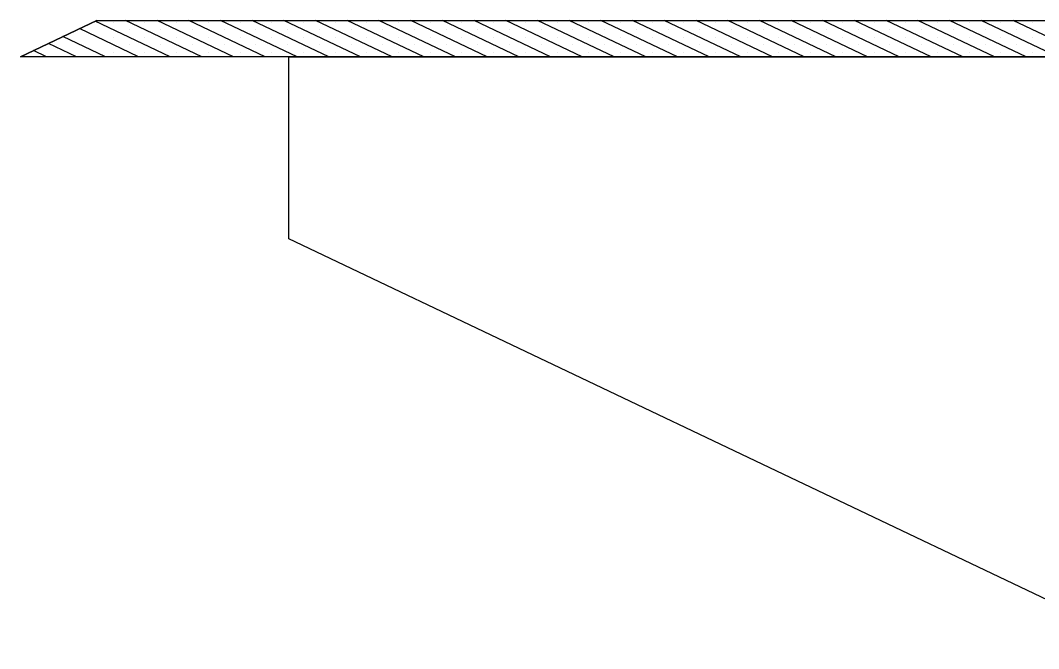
# Model space of a CAD drawing. Header units: millimetres. Extents: x 3739 to 12124, y 1417 to 5764.
# Drawn here: x 4687.6 to 4749.2, y 4820 to 4858.1 of the extents above; entities that cross this region are included whole.
import ezdxf

# ---------------------------------------------------------------- set-up
doc = ezdxf.new("R2010")
doc.units = ezdxf.units.MM
doc.header["$MEASUREMENT"] = 0

msp = doc.modelspace()

# ---------------------------------------------------------------- linework, layer by layer
for p, q in [((4692.20512, 4858.10232), (4687.57354, 4855.8962)), ((4687.57354, 4855.8962), (4692.20512, 4858.10232)), ((4692.20512, 4858.10232), (4779.08108, 4858.10232)), ((4779.08108, 4855.8962), (4687.57354, 4855.8962)), ((4703.81792, 4844.86559), (4703.81792, 4855.8962)), ((4703.81792, 4855.8962), (4779.08108, 4855.8962)), ((4755.92318, 4820.0467), (4703.81792, 4844.86559))]:
    msp.add_line(p, q)
at = {"linetype": 'Continuous'}
for p, q in [((4696.64411, 4855.8962), (4692.10883, 4858.05646)), ((4693.19651, 4857.99539), (4693.19651, 4857.99539)), ((4698.56307, 4855.8962), (4693.93149, 4858.10232)), ((4695.11547, 4857.99539), (4695.11547, 4857.99539)), ((4700.48202, 4855.8962), (4695.85044, 4858.10232)), ((4697.03443, 4857.99539), (4697.03443, 4857.99539)), ((4702.40098, 4855.8962), (4697.7694, 4858.10232)), ((4698.95339, 4857.99539), (4698.95339, 4857.99539)), ((4704.31994, 4855.8962), (4699.68836, 4858.10232)), ((4700.87234, 4857.99539), (4700.87234, 4857.99539)), ((4706.2389, 4855.8962), (4701.60732, 4858.10232)), ((4702.7913, 4857.99539), (4702.7913, 4857.99539)), ((4708.15785, 4855.8962), (4703.52627, 4858.10232)), ((4704.71026, 4857.99539), (4704.71026, 4857.99539)), ((4710.07681, 4855.8962), (4705.44523, 4858.10232)), ((4706.62922, 4857.99539), (4706.62922, 4857.99539)), ((4711.99577, 4855.8962), (4707.36419, 4858.10232)), ((4708.54817, 4857.99539), (4708.54817, 4857.99539)), ((4713.91473, 4855.8962), (4709.28315, 4858.10232)), ((4710.46713, 4857.99539), (4710.46713, 4857.99539)), ((4715.83368, 4855.8962), (4711.20211, 4858.10232)), ((4712.38609, 4857.99539), (4712.38609, 4857.99539)), ((4717.75264, 4855.8962), (4713.12106, 4858.10232)), ((4714.30505, 4857.99539), (4714.30505, 4857.99539)), ((4719.6716, 4855.8962), (4715.04002, 4858.10232)), ((4716.224, 4857.99539), (4716.224, 4857.99539)), ((4721.59056, 4855.8962), (4716.95898, 4858.10232)), ((4718.14296, 4857.99539), (4718.14296, 4857.99539)), ((4723.50951, 4855.8962), (4718.87794, 4858.10232)), ((4720.06192, 4857.99539), (4720.06192, 4857.99539)), ((4725.42847, 4855.8962), (4720.79689, 4858.10232)), ((4721.98088, 4857.99539), (4721.98088, 4857.99539)), ((4727.34743, 4855.8962), (4722.71585, 4858.10232)), ((4723.89984, 4857.99539), (4723.89984, 4857.99539)), ((4729.26639, 4855.8962), (4724.63481, 4858.10232)), ((4725.81879, 4857.99539), (4725.81879, 4857.99539)), ((4731.18534, 4855.8962), (4726.55377, 4858.10232)), ((4727.73775, 4857.99539), (4727.73775, 4857.99539)), ((4733.1043, 4855.8962), (4728.47272, 4858.10232)), ((4729.65671, 4857.99539), (4729.65671, 4857.99539)), ((4735.02326, 4855.8962), (4730.39168, 4858.10232)), ((4731.57567, 4857.99539), (4731.57567, 4857.99539)), ((4736.94222, 4855.8962), (4732.31064, 4858.10232)), ((4733.49462, 4857.99539), (4733.49462, 4857.99539)), ((4738.86117, 4855.8962), (4734.2296, 4858.10232)), ((4735.41358, 4857.99539), (4735.41358, 4857.99539)), ((4740.78013, 4855.8962), (4736.14855, 4858.10232)), ((4737.33254, 4857.99539), (4737.33254, 4857.99539)), ((4742.69909, 4855.8962), (4738.06751, 4858.10232)), ((4739.2515, 4857.99539), (4739.2515, 4857.99539)), ((4744.61805, 4855.8962), (4739.98647, 4858.10232)), ((4741.17045, 4857.99539), (4741.17045, 4857.99539)), ((4746.537, 4855.8962), (4741.90543, 4858.10232)), ((4743.08941, 4857.99539), (4743.08941, 4857.99539)), ((4748.45596, 4855.8962), (4743.82438, 4858.10232)), ((4745.00837, 4857.99539), (4745.00837, 4857.99539)), ((4750.37492, 4855.8962), (4745.74334, 4858.10232)), ((4746.92733, 4857.99539), (4746.92733, 4857.99539)), ((4752.29388, 4855.8962), (4747.6623, 4858.10232)), ((4748.84628, 4857.99539), (4748.84628, 4857.99539)), ((4694.72515, 4855.8962), (4691.14935, 4857.59943)), ((4694.15599, 4857.53836), (4694.15599, 4857.53836)), ((4696.07495, 4857.53836), (4696.07495, 4857.53836)), ((4697.99391, 4857.53836), (4697.99391, 4857.53836)), ((4699.91287, 4857.53836), (4699.91287, 4857.53836)), ((4701.83182, 4857.53836), (4701.83182, 4857.53836)), ((4703.75078, 4857.53836), (4703.75078, 4857.53836)), ((4705.66974, 4857.53836), (4705.66974, 4857.53836)), ((4707.5887, 4857.53836), (4707.5887, 4857.53836)), ((4709.50765, 4857.53836), (4709.50765, 4857.53836)), ((4711.42661, 4857.53836), (4711.42661, 4857.53836)), ((4713.34557, 4857.53836), (4713.34557, 4857.53836)), ((4715.26453, 4857.53836), (4715.26453, 4857.53836)), ((4717.18348, 4857.53836), (4717.18348, 4857.53836)), ((4719.10244, 4857.53836), (4719.10244, 4857.53836)), ((4721.0214, 4857.53836), (4721.0214, 4857.53836)), ((4722.94036, 4857.53836), (4722.94036, 4857.53836)), ((4724.85931, 4857.53836), (4724.85931, 4857.53836)), ((4726.77827, 4857.53836), (4726.77827, 4857.53836)), ((4728.69723, 4857.53836), (4728.69723, 4857.53836)), ((4730.61619, 4857.53836), (4730.61619, 4857.53836)), ((4732.53514, 4857.53836), (4732.53514, 4857.53836)), ((4734.4541, 4857.53836), (4734.4541, 4857.53836)), ((4736.37306, 4857.53836), (4736.37306, 4857.53836)), ((4738.29202, 4857.53836), (4738.29202, 4857.53836)), ((4740.21097, 4857.53836), (4740.21097, 4857.53836)), ((4742.12993, 4857.53836), (4742.12993, 4857.53836)), ((4744.04889, 4857.53836), (4744.04889, 4857.53836)), ((4745.96785, 4857.53836), (4745.96785, 4857.53836)), ((4747.8868, 4857.53836), (4747.8868, 4857.53836)), ((4690.97351, 4855.8962), (4689.27352, 4856.70594)), ((4692.72223, 4855.8962), (4690.14789, 4857.12242)), ((4693.19651, 4857.08134), (4693.19651, 4857.08134)), ((4695.11547, 4857.08134), (4695.11547, 4857.08134)), ((4697.03443, 4857.08134), (4697.03443, 4857.08134)), ((4698.95339, 4857.08134), (4698.95339, 4857.08134)), ((4700.87234, 4857.08134), (4700.87234, 4857.08134)), ((4702.7913, 4857.08134), (4702.7913, 4857.08134)), ((4704.71026, 4857.08134), (4704.71026, 4857.08134)), ((4706.62922, 4857.08134), (4706.62922, 4857.08134)), ((4708.54817, 4857.08134), (4708.54817, 4857.08134)), ((4710.46713, 4857.08134), (4710.46713, 4857.08134)), ((4712.38609, 4857.08134), (4712.38609, 4857.08134)), ((4714.30505, 4857.08134), (4714.30505, 4857.08134)), ((4716.224, 4857.08134), (4716.224, 4857.08134)), ((4718.14296, 4857.08134), (4718.14296, 4857.08134)), ((4720.06192, 4857.08134), (4720.06192, 4857.08134)), ((4721.98088, 4857.08134), (4721.98088, 4857.08134)), ((4723.89984, 4857.08134), (4723.89984, 4857.08134)), ((4725.81879, 4857.08134), (4725.81879, 4857.08134)), ((4727.73775, 4857.08134), (4727.73775, 4857.08134)), ((4729.65671, 4857.08134), (4729.65671, 4857.08134)), ((4731.57567, 4857.08134), (4731.57567, 4857.08134)), ((4733.49462, 4857.08134), (4733.49462, 4857.08134)), ((4735.41358, 4857.08134), (4735.41358, 4857.08134)), ((4737.33254, 4857.08134), (4737.33254, 4857.08134)), ((4739.2515, 4857.08134), (4739.2515, 4857.08134)), ((4741.17045, 4857.08134), (4741.17045, 4857.08134)), ((4743.08941, 4857.08134), (4743.08941, 4857.08134)), ((4745.00837, 4857.08134), (4745.00837, 4857.08134)), ((4746.92733, 4857.08134), (4746.92733, 4857.08134)), ((4748.84628, 4857.08134), (4748.84628, 4857.08134)), ((4689.16258, 4855.8962), (4688.36806, 4856.27465)), ((4693.19651, 4856.1673), (4693.19651, 4856.1673)), ((4694.15599, 4856.62432), (4694.15599, 4856.62432)), ((4695.11547, 4856.1673), (4695.11547, 4856.1673)), ((4696.07495, 4856.62432), (4696.07495, 4856.62432)), ((4697.03443, 4856.1673), (4697.03443, 4856.1673)), ((4697.99391, 4856.62432), (4697.99391, 4856.62432)), ((4698.95339, 4856.1673), (4698.95339, 4856.1673)), ((4699.91287, 4856.62432), (4699.91287, 4856.62432)), ((4700.87234, 4856.1673), (4700.87234, 4856.1673)), ((4701.83182, 4856.62432), (4701.83182, 4856.62432)), ((4702.7913, 4856.1673), (4702.7913, 4856.1673)), ((4703.75078, 4856.62432), (4703.75078, 4856.62432)), ((4704.71026, 4856.1673), (4704.71026, 4856.1673)), ((4705.66974, 4856.62432), (4705.66974, 4856.62432)), ((4706.62922, 4856.1673), (4706.62922, 4856.1673)), ((4707.5887, 4856.62432), (4707.5887, 4856.62432)), ((4708.54817, 4856.1673), (4708.54817, 4856.1673)), ((4709.50765, 4856.62432), (4709.50765, 4856.62432)), ((4710.46713, 4856.1673), (4710.46713, 4856.1673)), ((4711.42661, 4856.62432), (4711.42661, 4856.62432)), ((4712.38609, 4856.1673), (4712.38609, 4856.1673)), ((4713.34557, 4856.62432), (4713.34557, 4856.62432)), ((4714.30505, 4856.1673), (4714.30505, 4856.1673)), ((4715.26453, 4856.62432), (4715.26453, 4856.62432)), ((4716.224, 4856.1673), (4716.224, 4856.1673)), ((4717.18348, 4856.62432), (4717.18348, 4856.62432)), ((4718.14296, 4856.1673), (4718.14296, 4856.1673)), ((4719.10244, 4856.62432), (4719.10244, 4856.62432)), ((4720.06192, 4856.1673), (4720.06192, 4856.1673)), ((4721.0214, 4856.62432), (4721.0214, 4856.62432)), ((4721.98088, 4856.1673), (4721.98088, 4856.1673)), ((4722.94036, 4856.62432), (4722.94036, 4856.62432)), ((4723.89984, 4856.1673), (4723.89984, 4856.1673)), ((4724.85931, 4856.62432), (4724.85931, 4856.62432)), ((4725.81879, 4856.1673), (4725.81879, 4856.1673)), ((4726.77827, 4856.62432), (4726.77827, 4856.62432)), ((4727.73775, 4856.1673), (4727.73775, 4856.1673)), ((4728.69723, 4856.62432), (4728.69723, 4856.62432)), ((4729.65671, 4856.1673), (4729.65671, 4856.1673)), ((4730.61619, 4856.62432), (4730.61619, 4856.62432)), ((4731.57567, 4856.1673), (4731.57567, 4856.1673)), ((4732.53514, 4856.62432), (4732.53514, 4856.62432)), ((4733.49462, 4856.1673), (4733.49462, 4856.1673)), ((4734.4541, 4856.62432), (4734.4541, 4856.62432)), ((4735.41358, 4856.1673), (4735.41358, 4856.1673)), ((4736.37306, 4856.62432), (4736.37306, 4856.62432)), ((4737.33254, 4856.1673), (4737.33254, 4856.1673)), ((4738.29202, 4856.62432), (4738.29202, 4856.62432)), ((4739.2515, 4856.1673), (4739.2515, 4856.1673)), ((4740.21097, 4856.62432), (4740.21097, 4856.62432)), ((4741.17045, 4856.1673), (4741.17045, 4856.1673)), ((4742.12993, 4856.62432), (4742.12993, 4856.62432)), ((4743.08941, 4856.1673), (4743.08941, 4856.1673)), ((4744.04889, 4856.62432), (4744.04889, 4856.62432)), ((4745.00837, 4856.1673), (4745.00837, 4856.1673)), ((4745.96785, 4856.62432), (4745.96785, 4856.62432)), ((4746.92733, 4856.1673), (4746.92733, 4856.1673)), ((4747.8868, 4856.62432), (4747.8868, 4856.62432)), ((4748.84628, 4856.1673), (4748.84628, 4856.1673))]:
    msp.add_line(p, q, dxfattribs=at)

doc.saveas('drawing.dxf')
